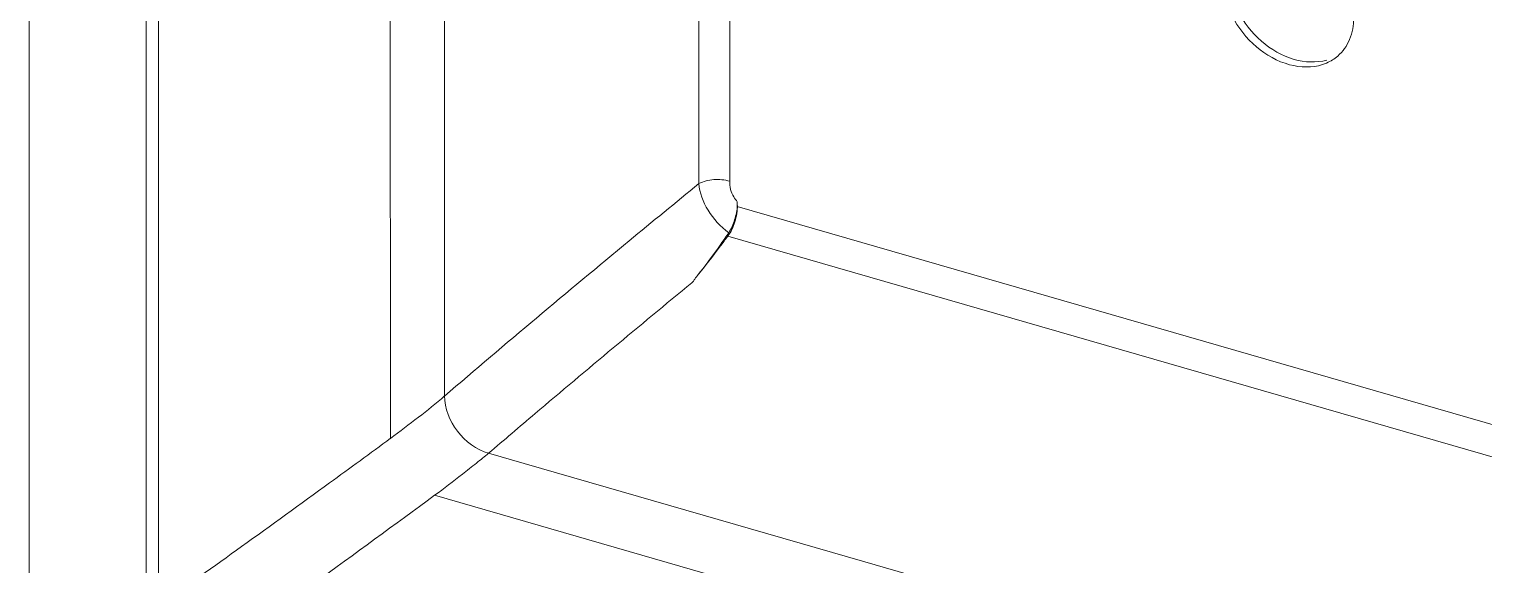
# Model space of a CAD drawing. Header units: millimetres. Extents: x 0 to 3564, y 0 to 2520.
# Drawn here: x 2375.3 to 2432.2, y 1711.8 to 1732.7 of the extents above; entities that cross this region are included whole.
import ezdxf

# ---------------------------------------------------------------- set-up
doc = ezdxf.new("R2010")
doc.units = ezdxf.units.MM
doc.layers.get('0').update_dxf_attribs({"lineweight": 13})

msp = doc.modelspace()

# ---------------------------------------------------------------- linework, layer by layer
for p, q in [((2401.497, 1784.615), (2401.497, 1726.675)), ((2402.703, 1784.445), (2402.703, 1726.768)), ((2375.286, 1739.606), (2375.285, 1709.294)), ((2379.863, 1737.264), (2379.863, 1710.072)), ((2380.351, 1736.995), (2380.352, 1710.148)), ((2389.419, 1735.242), (2389.429, 1716.711)), ((2391.534, 1735.682), (2391.543, 1718.368)), ((2402.997, 1725.967), (2402.997, 1725.777)), ((2402.997, 1725.777), (2529.876, 1689.151)), ((2402.626, 1724.617), (2529.876, 1687.883)), ((2394.654, 1715.725), (2393.268, 1716.126)), ((2407.991, 1711.875), (2394.654, 1715.725)), ((2528.663, 1674.786), (2391.154, 1714.481)), ((2415.785, 1709.625), (2407.991, 1711.875))]:
    msp.add_line(p, q)
for points, knots in [([(2422.006, 1734.632), (2422.006, 1734.154), (2422.285, 1733.156), (2423.231, 1731.97), (2424.508, 1731.235), (2425.487, 1731.199), (2425.895, 1731.331)], [0, 0, 0, 0, 0.250263, 0.519217, 0.776186, 1, 1, 1, 1]), ([(2426.064, 1731.509), (2425.654, 1731.39), (2424.686, 1731.448), (2423.43, 1732.19), (2422.503, 1733.369), (2422.231, 1734.355), (2422.231, 1734.827)], [0, 0, 0, 0, 0.224823, 0.482062, 0.750431, 1, 1, 1, 1]), ([(2426.492, 1731.665), (2426.693, 1731.838), (2427.023, 1732.31), (2427.116, 1732.87), (2427.116, 1733.157)], [0, 0, 0, 0, 0.479987, 1, 1, 1, 1]), ([(2425.895, 1731.331), (2425.95, 1731.349), (2426.165, 1731.43), (2426.363, 1731.553), (2426.492, 1731.665)], [0, 0, 0, 0, 0.254455, 1, 1, 1, 1]), ([(2401.495, 1726.676), (2400.584, 1725.931), (2397.243, 1723.188), (2393.928, 1720.412), (2391.541, 1718.362)], [0, 0, 0, 0, 0.272145, 1, 1, 1, 1]), ([(2402.661, 1724.754), (2402.339, 1724.99), (2401.812, 1725.568), (2401.521, 1726.31), (2401.495, 1726.675)], [0, 0, 0, 0, 0.521671, 1, 1, 1, 1]), ([(2401.497, 1726.675), (2401.671, 1726.77), (2402.084, 1726.865), (2402.501, 1726.829), (2402.703, 1726.768)], [0, 0, 0, 0, 0.485227, 1, 1, 1, 1]), ([(2402.997, 1725.967), (2402.946, 1726.024), (2402.775, 1726.256), (2402.687, 1726.557), (2402.703, 1726.768)], [0, 0, 0, 0, 0.26673, 1, 1, 1, 1]), ([(2403.003, 1725.824), (2403.003, 1725.608), (2402.929, 1725.182), (2402.752, 1724.784), (2402.626, 1724.617)], [0, 0, 0, 0, 0.507727, 1, 1, 1, 1]), ([(2403.003, 1725.824), (2402.987, 1725.633), (2402.91, 1725.261), (2402.764, 1724.908), (2402.661, 1724.753)], [0, 0, 0, 0, 0.508997, 1, 1, 1, 1]), ([(2402.661, 1724.753), (2402.561, 1724.605), (2402.167, 1724.031), (2401.751, 1723.473), (2401.43, 1723.066)], [0, 0, 0, 0, 0.256682, 1, 1, 1, 1]), ([(2402.626, 1724.617), (2402.528, 1724.485), (2402.134, 1723.965), (2401.734, 1723.449), (2401.43, 1723.066)], [0, 0, 0, 0, 0.251373, 1, 1, 1, 1]), ([(2393.267, 1716.126), (2393.871, 1716.644), (2396.504, 1718.89), (2399.163, 1721.105), (2401.221, 1722.799)], [0, 0, 0, 0, 0.22986, 1, 1, 1, 1]), ([(2401.221, 1722.799), (2401.242, 1722.82), (2401.292, 1722.87), (2401.344, 1722.972), (2401.4, 1723.035), (2401.43, 1723.066)], [0, 0, 0, 0, 0.257981, 0.61914, 1, 1, 1, 1]), ([(2389.425, 1716.706), (2389.794, 1716.976), (2390.509, 1717.519), (2391.211, 1718.079), (2391.546, 1718.367)], [0, 0, 0, 0, 0.508929, 1, 1, 1, 1]), ([(2391.546, 1718.367), (2391.544, 1717.879), (2391.941, 1716.893), (2392.788, 1716.265), (2393.267, 1716.125)], [0, 0, 0, 0, 0.494802, 1, 1, 1, 1]), ([(2389.429, 1716.711), (2388.637, 1716.123), (2386.694, 1714.712), (2383.674, 1712.517), (2381.433, 1710.928), (2380.352, 1710.148)], [0, 0, 0, 0, 0.264163, 0.643151, 1, 1, 1, 1]), ([(2391.154, 1714.481), (2391.525, 1714.742), (2392.068, 1715.168), (2392.766, 1715.724), (2393.11, 1715.996), (2393.268, 1716.126)], [0, 0, 0, 0, 0.508273, 0.771836, 1, 1, 1, 1]), ([(2382.085, 1707.915), (2383.546, 1708.954), (2386.576, 1711.132), (2389.592, 1713.329), (2391.152, 1714.48)], [0, 0, 0, 0, 0.480487, 1, 1, 1, 1])]:
    msp.add_open_spline(points, degree=3, knots=knots)

doc.saveas('drawing.dxf')
